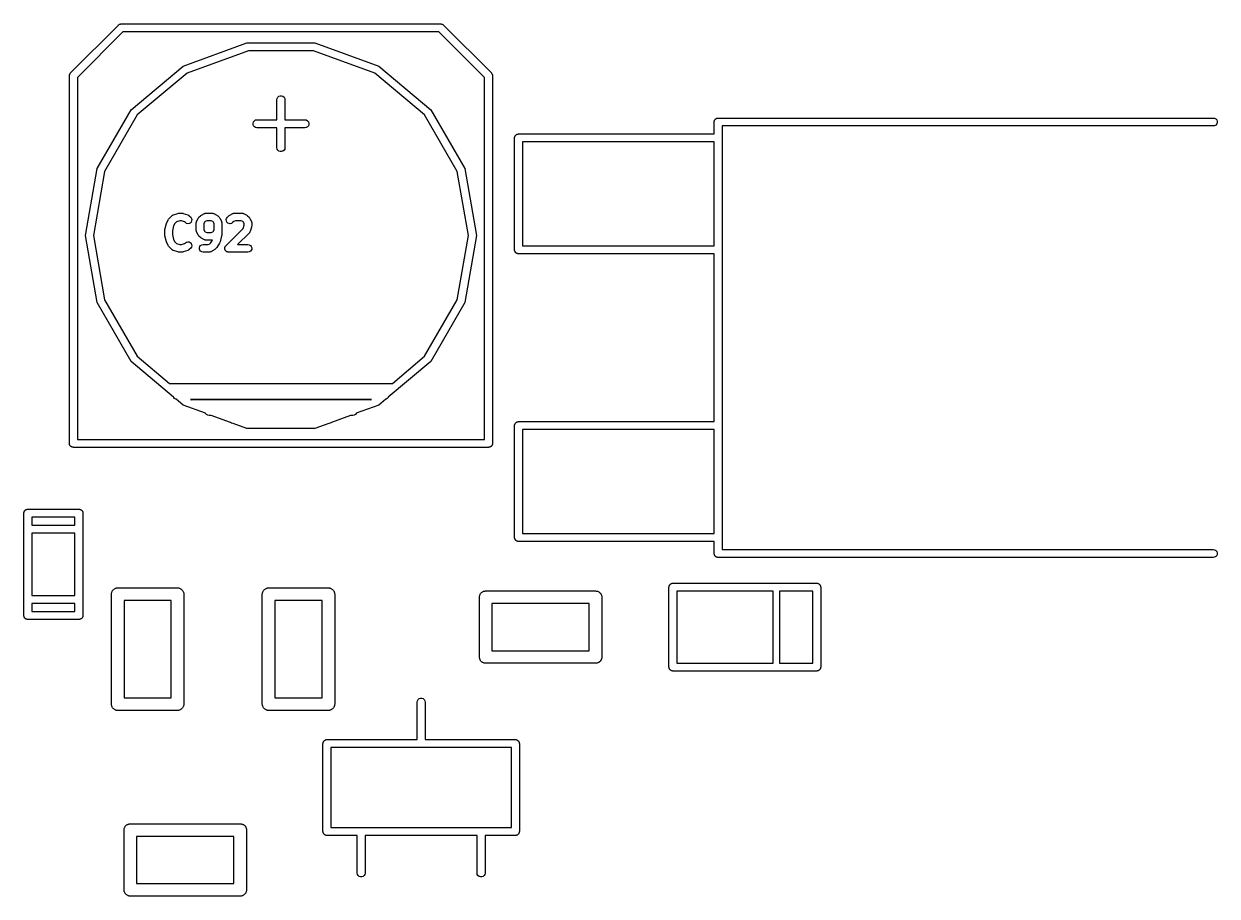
# Model space of a CAD drawing. Extents: x 10 to 287, y -200 to -10.
# Drawn here: x 131.24 to 150.22, y -52.64 to -38.77 of the extents above; entities that cross this region are included whole.
import ezdxf

# ---------------------------------------------------------------- set-up
doc = ezdxf.new("R2010")
doc.units = 0
doc.header["$MEASUREMENT"] = 0
doc.layers.add('BLACK', color=7, linetype='CONTINUOUS')

msp = doc.modelspace()

# ---------------------------------------------------------------- linework, layer by layer
at = {"layer": 'Black'}
for p, q in [((131.984, -39.5537), (132.746, -38.7917)), ((132.818, -38.9001), (132.093, -39.6249)), ((132.746, -38.7917), (132.749, -38.7901)), ((132.749, -38.7901), (132.75, -38.788)), ((132.75, -38.788), (132.758, -38.7838)), ((132.758, -38.7838), (132.764, -38.779)), ((132.764, -38.779), (132.767, -38.7783)), ((132.767, -38.7783), (132.769, -38.7769)), ((132.769, -38.7769), (132.778, -38.7755)), ((132.778, -38.7755), (132.786, -38.7733)), ((132.786, -38.7733), (132.788, -38.7736)), ((132.788, -38.7736), (132.791, -38.7731)), ((132.791, -38.7731), (137.871, -38.7731)), ((137.845, -38.9001), (132.818, -38.9001)), ((138.57, -39.6249), (137.845, -38.9001)), ((137.871, -38.7731), (137.874, -38.7736)), ((137.874, -38.7736), (137.877, -38.7733)), ((137.877, -38.7733), (137.885, -38.7755)), ((137.885, -38.7755), (137.893, -38.7769)), ((137.893, -38.7769), (137.895, -38.7783)), ((137.895, -38.7783), (137.898, -38.779)), ((137.898, -38.779), (137.905, -38.7838)), ((137.905, -38.7838), (137.912, -38.788)), ((137.912, -38.788), (137.914, -38.7901)), ((137.914, -38.7901), (137.916, -38.7917)), ((137.916, -38.7917), (138.678, -39.5537)), ((133.775, -39.444), (134.791, -39.0744)), ((134.791, -39.0744), (135.872, -39.0744)), ((135.872, -39.0744), (136.887, -39.444)), ((134.813, -39.1994), (133.839, -39.5539)), ((135.849, -39.1994), (134.813, -39.1994)), ((136.823, -39.5539), (135.849, -39.1994)), ((132.948, -40.1386), (133.775, -39.444)), ((136.887, -39.444), (137.715, -40.1386)), ((131.966, -39.5931), (131.968, -39.5851)), ((131.966, -39.5958), (131.966, -39.5931)), ((131.966, -39.5986), (131.966, -39.5958)), ((131.966, -45.4406), (131.966, -39.5986)), ((131.968, -39.5851), (131.97, -39.5769)), ((131.97, -39.5769), (131.971, -39.5745)), ((131.971, -39.5745), (131.972, -39.5718)), ((131.972, -39.5718), (131.976, -39.565)), ((131.976, -39.565), (131.981, -39.5578)), ((131.981, -39.5578), (131.983, -39.556)), ((131.983, -39.556), (131.984, -39.5537)), ((132.093, -39.6249), (132.093, -45.3771)), ((133.839, -39.5539), (133.045, -40.2202)), ((137.617, -40.2202), (136.823, -39.5539)), ((138.57, -45.3771), (138.57, -39.6249)), ((138.678, -39.5537), (138.68, -39.556)), ((138.68, -39.556), (138.682, -39.5578)), ((138.682, -39.5578), (138.686, -39.565)), ((138.686, -39.565), (138.691, -39.5718)), ((138.691, -39.5718), (138.691, -39.5745)), ((138.691, -39.5745), (138.693, -39.5769)), ((138.693, -39.5769), (138.694, -39.585)), ((138.694, -39.585), (138.696, -39.5931)), ((138.696, -39.5931), (138.696, -39.5959)), ((138.696, -39.5959), (138.697, -39.5986)), ((138.697, -39.5986), (138.697, -45.4406)), ((135.268, -39.9796), (135.272, -39.9579)), ((135.268, -40.2971), (135.268, -39.9796)), ((135.272, -39.9579), (135.283, -39.9388)), ((135.283, -39.9388), (135.299, -39.9246)), ((135.299, -39.9246), (135.32, -39.9171)), ((135.32, -39.9171), (135.342, -39.9171)), ((135.342, -39.9171), (135.363, -39.9246)), ((135.363, -39.9246), (135.38, -39.9388)), ((135.38, -39.9388), (135.391, -39.9579)), ((135.391, -39.9579), (135.395, -39.9796)), ((135.395, -39.9796), (135.395, -40.2971)), ((132.407, -41.0744), (132.948, -40.1386)), ((133.045, -40.2202), (132.527, -41.1178)), ((138.136, -41.1178), (137.617, -40.2202)), ((137.715, -40.1386), (138.255, -41.0744)), ((134.888, -40.3496), (134.895, -40.3288)), ((134.888, -40.3716), (134.888, -40.3496)), ((134.895, -40.3924), (134.888, -40.3716)), ((134.895, -40.3288), (134.909, -40.312)), ((134.909, -40.4092), (134.895, -40.3924)), ((134.909, -40.312), (134.928, -40.3009)), ((134.928, -40.4203), (134.909, -40.4092)), ((134.928, -40.3009), (134.95, -40.2971)), ((134.95, -40.4241), (134.928, -40.4203)), ((134.95, -40.2971), (135.268, -40.2971)), ((135.268, -40.4241), (134.95, -40.4241)), ((135.268, -40.7416), (135.268, -40.4241)), ((135.395, -40.2971), (135.712, -40.2971)), ((135.712, -40.4241), (135.395, -40.4241)), ((135.395, -40.4241), (135.395, -40.7416)), ((135.712, -40.2971), (135.734, -40.3009)), ((135.734, -40.4203), (135.712, -40.4241)), ((135.734, -40.3009), (135.753, -40.312)), ((135.753, -40.4092), (135.734, -40.4203)), ((135.753, -40.312), (135.767, -40.3288)), ((135.767, -40.3924), (135.753, -40.4092)), ((135.767, -40.3288), (135.775, -40.3496)), ((135.775, -40.3716), (135.767, -40.3924)), ((135.775, -40.3496), (135.775, -40.3716)), ((142.222, -40.3327), (142.223, -40.3272)), ((142.222, -40.5232), (142.222, -40.3327)), ((142.223, -40.3216), (142.225, -40.3164)), ((142.223, -40.3272), (142.223, -40.3216)), ((142.225, -40.3164), (142.226, -40.3109)), ((142.226, -40.3109), (142.229, -40.3061)), ((142.229, -40.3061), (142.231, -40.3009)), ((142.231, -40.3009), (142.234, -40.2967)), ((142.234, -40.2967), (142.237, -40.2918)), ((142.237, -40.2918), (142.241, -40.2883)), ((142.241, -40.2883), (142.245, -40.284)), ((142.245, -40.284), (142.25, -40.2812)), ((142.25, -40.2812), (142.254, -40.2777)), ((142.254, -40.2777), (142.259, -40.2758)), ((142.259, -40.2758), (142.264, -40.273)), ((142.264, -40.273), (142.269, -40.272)), ((142.269, -40.272), (142.275, -40.2701)), ((142.275, -40.2701), (142.28, -40.2701)), ((142.28, -40.2701), (142.286, -40.2692)), ((142.286, -40.2692), (150.16, -40.2692)), ((150.16, -40.3962), (142.349, -40.3962)), ((142.349, -40.3962), (142.349, -47.1272)), ((150.16, -40.2692), (150.181, -40.273)), ((150.181, -40.3923), (150.16, -40.3962)), ((150.181, -40.273), (150.201, -40.284)), ((150.201, -40.3813), (150.181, -40.3923)), ((150.201, -40.284), (150.215, -40.3009)), ((150.215, -40.3644), (150.201, -40.3813)), ((150.215, -40.3009), (150.222, -40.3216)), ((150.222, -40.3437), (150.215, -40.3644)), ((150.222, -40.3216), (150.222, -40.3437)), ((139.047, -40.5867), (139.048, -40.5812)), ((139.047, -42.3647), (139.047, -40.5867)), ((139.048, -40.5756), (139.05, -40.5704)), ((139.048, -40.5812), (139.048, -40.5756)), ((139.05, -40.5704), (139.051, -40.5649)), ((139.051, -40.5649), (139.054, -40.5601)), ((139.054, -40.5601), (139.056, -40.5549)), ((139.056, -40.5549), (139.059, -40.5507)), ((139.059, -40.5507), (139.062, -40.5458)), ((139.062, -40.5458), (139.066, -40.5423)), ((139.066, -40.5423), (139.07, -40.538)), ((139.07, -40.538), (139.075, -40.5352)), ((139.075, -40.5352), (139.079, -40.5317)), ((139.079, -40.5317), (139.084, -40.5298)), ((139.084, -40.5298), (139.089, -40.527)), ((139.089, -40.527), (139.094, -40.526)), ((139.094, -40.526), (139.1, -40.5241)), ((139.1, -40.5241), (139.105, -40.5241)), ((139.105, -40.5241), (139.111, -40.5232)), ((139.111, -40.5232), (142.222, -40.5232)), ((135.272, -40.7633), (135.268, -40.7416)), ((135.283, -40.7824), (135.272, -40.7633)), ((135.299, -40.7966), (135.283, -40.7824)), ((135.32, -40.8041), (135.299, -40.7966)), ((135.342, -40.8041), (135.32, -40.8041)), ((135.363, -40.7966), (135.342, -40.8041)), ((135.38, -40.7824), (135.363, -40.7966)), ((135.391, -40.7633), (135.38, -40.7824)), ((135.395, -40.7416), (135.391, -40.7633)), ((139.174, -40.6502), (139.174, -42.3012)), ((142.222, -40.6502), (139.174, -40.6502)), ((142.222, -42.3012), (142.222, -40.6502)), ((132.22, -42.1386), (132.407, -41.0744)), ((132.527, -41.1178), (132.347, -42.1386)), ((138.316, -42.1386), (138.136, -41.1178)), ((138.255, -41.0744), (138.443, -42.1386)), ((133.51, -41.9464), (133.513, -41.9404)), ((133.513, -41.9404), (133.515, -41.9342)), ((133.515, -41.9342), (133.538, -41.8865)), ((133.538, -41.8865), (133.544, -41.8788)), ((133.544, -41.8788), (133.55, -41.871)), ((133.55, -41.871), (133.597, -41.8233)), ((133.597, -41.8233), (133.6, -41.8214)), ((133.6, -41.8214), (133.602, -41.8188)), ((133.602, -41.8188), (133.608, -41.8155)), ((133.608, -41.8155), (133.614, -41.8115)), ((133.614, -41.8115), (133.617, -41.8106)), ((133.617, -41.8106), (133.621, -41.8089)), ((133.621, -41.8089), (133.692, -41.7851)), ((133.672, -41.9177), (133.641, -41.9486)), ((133.721, -41.9014), (133.672, -41.9177)), ((133.692, -41.7851), (133.701, -41.7837)), ((133.701, -41.7837), (133.711, -41.782)), ((133.711, -41.782), (133.759, -41.782)), ((133.749, -41.9014), (133.721, -41.9014)), ((133.798, -41.9177), (133.749, -41.9014)), ((133.759, -41.782), (133.768, -41.7837)), ((133.768, -41.7837), (133.777, -41.7851)), ((133.777, -41.7851), (133.849, -41.8089)), ((133.812, -41.9316), (133.798, -41.9177)), ((133.829, -41.9435), (133.812, -41.9316)), ((133.849, -41.9488), (133.829, -41.9435)), ((133.849, -41.8089), (133.852, -41.8106)), ((133.852, -41.8106), (133.855, -41.8115)), ((133.855, -41.8115), (133.861, -41.8155)), ((133.861, -41.8155), (133.867, -41.8188)), ((133.867, -41.8188), (133.869, -41.8214)), ((133.869, -41.8214), (133.872, -41.8233)), ((133.888, -41.9383), (133.869, -41.947)), ((133.872, -41.8233), (133.896, -41.8472)), ((133.903, -41.9236), (133.888, -41.9383)), ((133.896, -41.8472), (133.908, -41.8642)), ((133.911, -41.9048), (133.903, -41.9236)), ((133.908, -41.8642), (133.913, -41.8842)), ((133.913, -41.8842), (133.911, -41.9048)), ((133.985, -41.9302), (133.987, -41.9235)), ((133.985, -41.9336), (133.985, -41.9302)), ((133.985, -41.937), (133.985, -41.9336)), ((133.985, -42.0562), (133.985, -41.937)), ((133.987, -41.9235), (133.988, -41.9166)), ((133.988, -41.9166), (133.99, -41.9136)), ((133.99, -41.9136), (133.991, -41.9103)), ((133.991, -41.9103), (134.015, -41.8627)), ((134.015, -41.8627), (134.021, -41.855)), ((134.021, -41.855), (134.026, -41.8472)), ((134.026, -41.8472), (134.05, -41.8233)), ((134.05, -41.8233), (134.058, -41.8179)), ((134.058, -41.8179), (134.065, -41.8122)), ((134.065, -41.8122), (134.113, -41.7883)), ((134.117, -41.9247), (134.104, -41.9511)), ((134.113, -41.7883), (134.116, -41.7874)), ((134.116, -41.7874), (134.119, -41.7856)), ((134.127, -41.9146), (134.117, -41.9247)), ((134.119, -41.7856), (134.126, -41.7844)), ((134.126, -41.7844), (134.133, -41.7824)), ((134.154, -41.9014), (134.127, -41.9146)), ((134.133, -41.7824), (134.136, -41.7826)), ((134.136, -41.7826), (134.14, -41.782)), ((134.14, -41.782), (134.235, -41.782)), ((134.221, -41.9014), (134.154, -41.9014)), ((134.247, -41.9146), (134.221, -41.9014)), ((134.235, -41.782), (134.238, -41.7826)), ((134.238, -41.7826), (134.242, -41.7824)), ((134.242, -41.7824), (134.249, -41.7844)), ((134.257, -41.9247), (134.247, -41.9146)), ((134.249, -41.7844), (134.255, -41.7856)), ((134.255, -41.7856), (134.258, -41.7874)), ((134.271, -41.9511), (134.257, -41.9247)), ((134.258, -41.7874), (134.262, -41.7883)), ((134.262, -41.7883), (134.309, -41.8122)), ((134.309, -41.8122), (134.317, -41.8179)), ((134.317, -41.8179), (134.325, -41.8233)), ((134.325, -41.8233), (134.349, -41.8472)), ((134.349, -41.8472), (134.354, -41.855)), ((134.354, -41.855), (134.36, -41.8627)), ((134.36, -41.8627), (134.384, -41.9103)), ((134.384, -41.9103), (134.385, -41.9136)), ((134.385, -41.9136), (134.386, -41.9166)), ((134.386, -41.9166), (134.388, -41.9235)), ((134.388, -41.9235), (134.39, -41.9302)), ((134.39, -41.9302), (134.389, -41.9336)), ((134.389, -41.9336), (134.39, -41.937)), ((134.39, -41.937), (134.39, -42.1277)), ((134.462, -41.8842), (134.467, -41.8642)), ((134.463, -41.9048), (134.462, -41.8842)), ((134.472, -41.9236), (134.463, -41.9048)), ((134.467, -41.8642), (134.479, -41.8472)), ((134.487, -41.9383), (134.472, -41.9236)), ((134.479, -41.8472), (134.503, -41.8233)), ((134.506, -41.947), (134.487, -41.9383)), ((134.503, -41.8233), (134.51, -41.8179)), ((134.51, -41.8179), (134.518, -41.8122)), ((134.518, -41.8122), (134.566, -41.7883)), ((134.546, -41.9435), (134.526, -41.9488)), ((134.563, -41.9316), (134.546, -41.9435)), ((134.58, -41.9146), (134.563, -41.9316)), ((134.566, -41.7883), (134.569, -41.7874)), ((134.569, -41.7874), (134.572, -41.7856)), ((134.572, -41.7856), (134.579, -41.7844)), ((134.579, -41.7844), (134.586, -41.7824)), ((134.607, -41.9014), (134.58, -41.9146)), ((134.586, -41.7824), (134.589, -41.7826)), ((134.589, -41.7826), (134.592, -41.782)), ((134.592, -41.782), (134.712, -41.782)), ((134.698, -41.9014), (134.607, -41.9014)), ((134.724, -41.9146), (134.698, -41.9014)), ((134.712, -41.782), (134.715, -41.7826)), ((134.715, -41.7826), (134.718, -41.7824)), ((134.718, -41.7824), (134.725, -41.7844)), ((134.734, -41.9247), (134.724, -41.9146)), ((134.725, -41.7844), (134.732, -41.7856)), ((134.732, -41.7856), (134.735, -41.7874)), ((134.747, -41.9511), (134.734, -41.9247)), ((134.735, -41.7874), (134.738, -41.7883)), ((134.738, -41.7883), (134.786, -41.8122)), ((134.786, -41.8122), (134.794, -41.8179)), ((134.794, -41.8179), (134.801, -41.8233)), ((134.801, -41.8233), (134.825, -41.8472)), ((134.825, -41.8472), (134.831, -41.855)), ((134.831, -41.855), (134.836, -41.8627)), ((134.836, -41.8627), (134.86, -41.9103)), ((134.86, -41.9103), (134.861, -41.9136)), ((134.861, -41.9136), (134.863, -41.9166)), ((134.863, -41.9166), (134.864, -41.9235)), ((134.864, -41.9235), (134.866, -41.9302)), ((134.866, -41.9302), (134.866, -41.9336)), ((134.866, -41.9336), (134.867, -41.937)), ((134.867, -41.937), (134.867, -41.9847)), ((133.484, -42.0562), (133.486, -42.049)), ((133.484, -42.1277), (133.484, -42.0562)), ((133.486, -42.1348), (133.484, -42.1277)), ((133.486, -42.0417), (133.51, -41.9464)), ((133.486, -42.049), (133.486, -42.0417)), ((133.486, -42.1421), (133.486, -42.1348)), ((133.624, -41.9817), (133.604, -42.0635)), ((133.604, -42.0635), (133.604, -42.1203)), ((133.604, -42.1203), (133.624, -42.2021)), ((133.641, -41.9486), (133.624, -41.9817)), ((133.869, -41.947), (133.849, -41.9488)), ((133.985, -42.0596), (133.985, -42.0562)), ((133.985, -42.063), (133.985, -42.0596)), ((133.987, -42.0697), (133.985, -42.063)), ((133.988, -42.0766), (133.987, -42.0697)), ((133.99, -42.0796), (133.988, -42.0766)), ((133.991, -42.0829), (133.99, -42.0796)), ((134.015, -42.1305), (133.991, -42.0829)), ((134.021, -42.1382), (134.015, -42.1305)), ((134.104, -41.9511), (134.104, -42.0421)), ((134.104, -42.0421), (134.117, -42.0685)), ((134.117, -42.0685), (134.127, -42.0786)), ((134.127, -42.0786), (134.154, -42.0918)), ((134.154, -42.0918), (134.221, -42.0918)), ((134.221, -42.0918), (134.247, -42.0786)), ((134.247, -42.0786), (134.257, -42.0685)), ((134.257, -42.0685), (134.271, -42.0421)), ((134.271, -42.0421), (134.271, -41.9511)), ((134.389, -42.1348), (134.388, -42.1421)), ((134.39, -42.1277), (134.389, -42.1348)), ((134.455, -42.2999), (134.731, -42.0239)), ((134.526, -41.9488), (134.506, -41.947)), ((134.825, -42.0984), (134.641, -42.2824)), ((134.731, -42.0239), (134.747, -41.975)), ((134.747, -41.975), (134.747, -41.9511)), ((134.827, -42.0956), (134.825, -42.0984)), ((134.83, -42.0933), (134.827, -42.0956)), ((134.833, -42.0871), (134.83, -42.0933)), ((134.837, -42.0814), (134.833, -42.0871)), ((134.838, -42.0781), (134.837, -42.0814)), ((134.84, -42.075), (134.838, -42.0781)), ((134.864, -42.0036), (134.84, -42.075)), ((134.865, -41.9941), (134.864, -42.0036)), ((134.867, -41.9847), (134.865, -41.9941)), ((132.407, -43.2028), (132.22, -42.1386)), ((132.347, -42.1386), (132.527, -43.1594)), ((133.51, -42.2374), (133.486, -42.1421)), ((133.513, -42.2434), (133.51, -42.2374)), ((133.515, -42.2497), (133.513, -42.2434)), ((133.538, -42.2973), (133.515, -42.2497)), ((133.544, -42.305), (133.538, -42.2973)), ((133.55, -42.3128), (133.544, -42.305)), ((133.597, -42.3605), (133.55, -42.3128)), ((133.624, -42.2021), (133.641, -42.2353)), ((133.641, -42.2353), (133.672, -42.2661)), ((133.672, -42.2661), (133.721, -42.2824)), ((133.721, -42.2824), (133.749, -42.2824)), ((133.749, -42.2824), (133.798, -42.2661)), ((133.798, -42.2661), (133.812, -42.2522)), ((133.812, -42.2522), (133.829, -42.2403)), ((133.829, -42.2403), (133.849, -42.235)), ((133.849, -42.235), (133.869, -42.2368)), ((133.869, -42.2368), (133.888, -42.2456)), ((133.888, -42.2456), (133.903, -42.2602)), ((133.908, -42.3197), (133.896, -42.3367)), ((133.903, -42.2602), (133.911, -42.279)), ((133.913, -42.2996), (133.908, -42.3197)), ((133.911, -42.279), (133.913, -42.2996)), ((134.026, -42.146), (134.021, -42.1382)), ((134.05, -42.1699), (134.026, -42.146)), ((134.033, -42.3317), (134.04, -42.3123)), ((134.04, -42.3123), (134.054, -42.2964)), ((134.058, -42.1753), (134.05, -42.1699)), ((134.054, -42.2964), (134.072, -42.286)), ((134.065, -42.181), (134.058, -42.1753)), ((134.113, -42.2049), (134.065, -42.181)), ((134.072, -42.286), (134.092, -42.2824)), ((134.092, -42.2824), (134.173, -42.2824)), ((134.116, -42.2059), (134.113, -42.2049)), ((134.119, -42.2076), (134.116, -42.2059)), ((134.126, -42.2088), (134.119, -42.2076)), ((134.133, -42.2108), (134.126, -42.2088)), ((134.136, -42.2106), (134.133, -42.2108)), ((134.14, -42.2112), (134.136, -42.2106)), ((134.235, -42.2112), (134.14, -42.2112)), ((134.173, -42.2824), (134.2, -42.2692)), ((134.2, -42.2692), (134.213, -42.2564)), ((134.213, -42.2564), (134.243, -42.2104)), ((134.238, -42.2106), (134.235, -42.2112)), ((134.242, -42.2108), (134.238, -42.2106)), ((134.243, -42.2104), (134.242, -42.2108)), ((134.356, -42.2561), (134.309, -42.3276)), ((134.36, -42.2468), (134.356, -42.2561)), ((134.364, -42.2374), (134.36, -42.2468)), ((134.388, -42.1421), (134.364, -42.2374)), ((134.438, -42.3317), (134.441, -42.3244)), ((134.441, -42.3244), (134.443, -42.3169)), ((134.443, -42.3169), (134.445, -42.3147)), ((134.445, -42.3123), (134.45, -42.3063)), ((134.445, -42.3147), (134.445, -42.3123)), ((134.45, -42.3063), (134.455, -42.2999)), ((134.641, -42.2824), (134.807, -42.2824)), ((134.807, -42.2824), (134.827, -42.286)), ((134.827, -42.286), (134.845, -42.2964)), ((134.845, -42.2964), (134.859, -42.3123)), ((134.859, -42.3123), (134.866, -42.3317)), ((138.136, -43.1594), (138.316, -42.1386)), ((138.443, -42.1386), (138.255, -43.2028)), ((139.174, -42.3012), (142.222, -42.3012)), ((133.6, -42.3625), (133.597, -42.3605)), ((133.602, -42.365), (133.6, -42.3625)), ((133.608, -42.3684), (133.602, -42.365)), ((133.614, -42.3724), (133.608, -42.3684)), ((133.617, -42.3733), (133.614, -42.3724)), ((133.621, -42.3749), (133.617, -42.3733)), ((133.692, -42.3987), (133.621, -42.3749)), ((133.701, -42.4001), (133.692, -42.3987)), ((133.711, -42.4018), (133.701, -42.4001)), ((133.759, -42.4018), (133.711, -42.4018)), ((133.768, -42.4001), (133.759, -42.4018)), ((133.777, -42.3987), (133.768, -42.4001)), ((133.849, -42.3749), (133.777, -42.3987)), ((133.852, -42.3733), (133.849, -42.3749)), ((133.855, -42.3724), (133.852, -42.3733)), ((133.861, -42.3684), (133.855, -42.3724)), ((133.867, -42.365), (133.861, -42.3684)), ((133.869, -42.3625), (133.867, -42.365)), ((133.872, -42.3605), (133.869, -42.3625)), ((133.896, -42.3367), (133.872, -42.3605)), ((134.033, -42.3525), (134.033, -42.3317)), ((134.04, -42.3719), (134.033, -42.3525)), ((134.054, -42.3878), (134.04, -42.3719)), ((134.072, -42.3982), (134.054, -42.3878)), ((134.092, -42.4018), (134.072, -42.3982)), ((134.187, -42.4018), (134.092, -42.4018)), ((134.191, -42.4012), (134.187, -42.4018)), ((134.194, -42.4014), (134.191, -42.4012)), ((134.201, -42.3994), (134.194, -42.4014)), ((134.208, -42.3982), (134.201, -42.3994)), ((134.211, -42.3965), (134.208, -42.3982)), ((134.214, -42.3955), (134.211, -42.3965)), ((134.262, -42.3717), (134.214, -42.3955)), ((134.269, -42.366), (134.262, -42.3717)), ((134.277, -42.3605), (134.269, -42.366)), ((134.301, -42.3367), (134.277, -42.3605)), ((134.304, -42.3318), (134.301, -42.3367)), ((134.309, -42.3276), (134.304, -42.3318)), ((134.438, -42.3344), (134.438, -42.3317)), ((134.438, -42.3369), (134.438, -42.3344)), ((134.438, -42.3447), (134.438, -42.3369)), ((134.438, -42.3525), (134.438, -42.3447)), ((134.439, -42.3549), (134.438, -42.3525)), ((134.44, -42.3576), (134.439, -42.3549)), ((134.443, -42.3646), (134.44, -42.3576)), ((134.445, -42.3719), (134.443, -42.3646)), ((134.447, -42.374), (134.445, -42.3719)), ((134.448, -42.3763), (134.447, -42.374)), ((134.454, -42.3819), (134.448, -42.3763)), ((134.459, -42.3878), (134.454, -42.3819)), ((134.461, -42.3891), (134.459, -42.3878)), ((134.463, -42.391), (134.461, -42.3891)), ((134.47, -42.3943), (134.463, -42.391)), ((134.477, -42.3982), (134.47, -42.3943)), ((134.479, -42.3986), (134.477, -42.3982)), ((134.482, -42.3998), (134.479, -42.3986)), ((134.489, -42.4004), (134.482, -42.3998)), ((134.497, -42.4018), (134.489, -42.4004)), ((134.807, -42.4018), (134.497, -42.4018)), ((134.827, -42.3982), (134.807, -42.4018)), ((134.845, -42.3878), (134.827, -42.3982)), ((134.859, -42.3719), (134.845, -42.3878)), ((134.866, -42.3525), (134.859, -42.3719)), ((134.866, -42.3317), (134.866, -42.3525)), ((139.048, -42.3701), (139.047, -42.3647)), ((139.048, -42.3757), (139.048, -42.3701)), ((139.05, -42.3809), (139.048, -42.3757)), ((139.051, -42.3864), (139.05, -42.3809)), ((139.054, -42.3912), (139.051, -42.3864)), ((139.056, -42.3964), (139.054, -42.3912)), ((139.059, -42.4007), (139.056, -42.3964)), ((139.062, -42.4055), (139.059, -42.4007)), ((139.066, -42.409), (139.062, -42.4055)), ((139.07, -42.4133), (139.066, -42.409)), ((139.075, -42.4161), (139.07, -42.4133)), ((139.079, -42.4197), (139.075, -42.4161)), ((139.084, -42.4216), (139.079, -42.4197)), ((139.089, -42.4243), (139.084, -42.4216)), ((139.094, -42.4253), (139.089, -42.4243)), ((139.1, -42.4272), (139.094, -42.4253)), ((139.105, -42.4272), (139.1, -42.4272)), ((139.111, -42.4282), (139.105, -42.4272)), ((142.222, -42.4282), (139.111, -42.4282)), ((142.222, -45.0952), (142.222, -42.4282)), ((132.948, -44.1386), (132.407, -43.2028)), ((132.527, -43.1594), (133.045, -44.057)), ((137.617, -44.057), (138.136, -43.1594)), ((138.255, -43.2028), (137.715, -44.1386)), ((133.624, -44.7058), (132.948, -44.1386)), ((133.045, -44.057), (133.559, -44.4881)), ((137.715, -44.1386), (137.039, -44.7058)), ((137.104, -44.4881), (137.617, -44.057)), ((133.559, -44.4881), (137.104, -44.4881)), ((133.625, -44.7103), (133.624, -44.7058)), ((133.639, -44.7272), (133.625, -44.7103)), ((133.658, -44.7383), (133.639, -44.7272)), ((133.663, -44.7391), (133.658, -44.7383)), ((133.775, -44.8332), (133.663, -44.7391)), ((133.891, -44.7421), (133.908, -44.7484)), ((136.772, -44.7421), (133.891, -44.7421)), ((133.908, -44.7484), (133.912, -44.7459)), ((133.912, -44.7459), (133.934, -44.7421)), ((133.934, -44.7421), (136.728, -44.7421)), ((136.728, -44.7421), (136.75, -44.7459)), ((136.75, -44.7459), (136.754, -44.7484)), ((136.754, -44.7484), (136.772, -44.7421)), ((136.999, -44.7391), (136.887, -44.8332)), ((137.004, -44.7383), (136.999, -44.7391)), ((137.023, -44.7272), (137.004, -44.7383)), ((137.037, -44.7103), (137.023, -44.7272)), ((137.039, -44.7058), (137.037, -44.7103)), ((134.133, -44.9633), (133.775, -44.8332)), ((134.133, -44.9643), (134.133, -44.9633)), ((134.147, -44.9812), (134.133, -44.9643)), ((134.166, -44.9923), (134.147, -44.9812)), ((136.515, -44.9812), (136.496, -44.9923)), ((136.529, -44.9643), (136.515, -44.9812)), ((136.53, -44.9633), (136.529, -44.9643)), ((136.887, -44.8332), (136.53, -44.9633)), ((134.188, -44.9961), (134.166, -44.9923)), ((134.223, -44.9961), (134.188, -44.9961)), ((134.527, -45.1069), (134.223, -44.9961)), ((134.528, -45.1082), (134.527, -45.1069)), ((134.547, -45.1193), (134.528, -45.1082)), ((134.569, -45.1231), (134.547, -45.1193)), ((134.572, -45.1231), (134.569, -45.1231)), ((134.791, -45.2028), (134.572, -45.1231)), ((136.091, -45.1231), (135.872, -45.2028)), ((136.093, -45.1231), (136.091, -45.1231)), ((136.115, -45.1193), (136.093, -45.1231)), ((136.134, -45.1082), (136.115, -45.1193)), ((136.135, -45.1069), (136.134, -45.1082)), ((136.439, -44.9961), (136.135, -45.1069)), ((136.474, -44.9961), (136.439, -44.9961)), ((136.496, -44.9923), (136.474, -44.9961)), ((139.047, -45.1587), (139.048, -45.1532)), ((139.047, -46.9367), (139.047, -45.1587)), ((139.048, -45.1476), (139.05, -45.1424)), ((139.048, -45.1532), (139.048, -45.1476)), ((139.05, -45.1424), (139.051, -45.1369)), ((139.051, -45.1369), (139.054, -45.1321)), ((139.054, -45.1321), (139.056, -45.1269)), ((139.056, -45.1269), (139.059, -45.1227)), ((139.059, -45.1227), (139.062, -45.1178)), ((139.062, -45.1178), (139.066, -45.1143)), ((139.066, -45.1143), (139.07, -45.11)), ((139.07, -45.11), (139.075, -45.1072)), ((139.075, -45.1072), (139.079, -45.1037)), ((139.079, -45.1037), (139.084, -45.1018)), ((139.084, -45.1018), (139.089, -45.099)), ((139.089, -45.099), (139.094, -45.098)), ((139.094, -45.098), (139.1, -45.0961)), ((139.1, -45.0961), (139.105, -45.0961)), ((139.105, -45.0961), (139.111, -45.0952)), ((139.111, -45.0952), (142.222, -45.0952)), ((135.872, -45.2028), (134.791, -45.2028)), ((139.174, -45.2222), (139.174, -46.8732)), ((142.222, -45.2222), (139.174, -45.2222)), ((142.222, -46.8732), (142.222, -45.2222)), ((131.967, -45.4461), (131.966, -45.4406)), ((131.967, -45.4516), (131.967, -45.4461)), ((131.969, -45.4568), (131.967, -45.4516)), ((131.97, -45.4623), (131.969, -45.4568)), ((131.972, -45.4671), (131.97, -45.4623)), ((131.974, -45.4723), (131.972, -45.4671)), ((131.978, -45.4766), (131.974, -45.4723)), ((131.981, -45.4814), (131.978, -45.4766)), ((131.985, -45.485), (131.981, -45.4814)), ((131.988, -45.4892), (131.985, -45.485)), ((131.993, -45.492), (131.988, -45.4892)), ((131.997, -45.4956), (131.993, -45.492)), ((132.003, -45.4975), (131.997, -45.4956)), ((132.007, -45.5003), (132.003, -45.4975)), ((132.013, -45.5012), (132.007, -45.5003)), ((132.018, -45.5031), (132.013, -45.5012)), ((132.024, -45.5031), (132.018, -45.5031)), ((132.029, -45.5041), (132.024, -45.5031)), ((138.633, -45.5041), (132.029, -45.5041)), ((132.093, -45.3771), (138.57, -45.3771)), ((138.639, -45.5031), (138.633, -45.5041)), ((138.644, -45.5031), (138.639, -45.5031)), ((138.649, -45.5012), (138.644, -45.5031)), ((138.655, -45.5003), (138.649, -45.5012)), ((138.66, -45.4975), (138.655, -45.5003)), ((138.665, -45.4956), (138.66, -45.4975)), ((138.669, -45.492), (138.665, -45.4956)), ((138.674, -45.4892), (138.669, -45.492)), ((138.678, -45.485), (138.674, -45.4892)), ((138.682, -45.4814), (138.678, -45.485)), ((138.685, -45.4766), (138.682, -45.4814)), ((138.688, -45.4723), (138.685, -45.4766)), ((138.69, -45.4671), (138.688, -45.4723)), ((138.693, -45.4623), (138.69, -45.4671)), ((138.694, -45.4568), (138.693, -45.4623)), ((138.696, -45.4516), (138.694, -45.4568)), ((138.697, -45.4406), (138.696, -45.4461)), ((138.696, -45.4461), (138.696, -45.4516)), ((131.264, -46.5019), (131.269, -46.4992)), ((131.269, -46.4992), (131.274, -46.4956)), ((131.274, -46.4956), (131.279, -46.4937)), ((131.279, -46.4937), (131.284, -46.4909)), ((131.284, -46.4909), (131.289, -46.4899)), ((131.289, -46.4899), (131.294, -46.488)), ((131.294, -46.488), (131.3, -46.488)), ((131.3, -46.488), (131.305, -46.4871)), ((131.305, -46.4871), (132.118, -46.4871)), ((132.118, -46.4871), (132.124, -46.488)), ((132.124, -46.488), (132.129, -46.488)), ((132.129, -46.488), (132.134, -46.4899)), ((132.134, -46.4899), (132.14, -46.4909)), ((132.14, -46.4909), (132.145, -46.4937)), ((132.145, -46.4937), (132.15, -46.4956)), ((132.15, -46.4956), (132.154, -46.4992)), ((132.154, -46.4992), (132.159, -46.5019)), ((131.242, -46.5506), (131.243, -46.5451)), ((131.242, -48.1762), (131.242, -46.5506)), ((131.243, -46.5396), (131.245, -46.5343)), ((131.243, -46.5451), (131.243, -46.5396)), ((131.245, -46.5343), (131.246, -46.5289)), ((131.246, -46.5289), (131.248, -46.5241)), ((131.248, -46.5241), (131.25, -46.5188)), ((131.25, -46.5188), (131.254, -46.5146)), ((131.254, -46.5146), (131.257, -46.5098)), ((131.257, -46.5098), (131.261, -46.5062)), ((131.261, -46.5062), (131.264, -46.5019)), ((131.369, -46.6141), (131.369, -46.7411)), ((132.055, -46.6141), (131.369, -46.6141)), ((132.055, -46.7411), (132.055, -46.6141)), ((132.159, -46.5019), (132.162, -46.5062)), ((132.162, -46.5062), (132.167, -46.5098)), ((132.167, -46.5098), (132.17, -46.5146)), ((132.17, -46.5146), (132.173, -46.5188)), ((132.173, -46.5188), (132.175, -46.5241)), ((132.175, -46.5241), (132.178, -46.5289)), ((132.178, -46.5289), (132.179, -46.5343)), ((132.179, -46.5343), (132.181, -46.5396)), ((132.181, -46.5396), (132.181, -46.5451)), ((132.181, -46.5451), (132.182, -46.5506)), ((132.182, -46.5506), (132.182, -48.1762)), ((131.369, -46.7411), (132.055, -46.7411)), ((131.369, -46.8681), (131.369, -47.8587)), ((132.055, -46.8681), (131.369, -46.8681)), ((132.055, -47.8587), (132.055, -46.8681)), ((139.174, -46.8732), (142.222, -46.8732)), ((139.048, -46.9421), (139.047, -46.9367)), ((139.048, -46.9477), (139.048, -46.9421)), ((139.05, -46.9529), (139.048, -46.9477)), ((139.051, -46.9584), (139.05, -46.9529)), ((139.054, -46.9632), (139.051, -46.9584)), ((139.056, -46.9684), (139.054, -46.9632)), ((139.059, -46.9727), (139.056, -46.9684)), ((139.062, -46.9775), (139.059, -46.9727)), ((139.066, -46.981), (139.062, -46.9775)), ((139.07, -46.9853), (139.066, -46.981)), ((139.075, -46.9881), (139.07, -46.9853)), ((139.079, -46.9917), (139.075, -46.9881)), ((139.084, -46.9936), (139.079, -46.9917)), ((139.089, -46.9963), (139.084, -46.9936)), ((139.094, -46.9973), (139.089, -46.9963)), ((139.1, -46.9992), (139.094, -46.9973)), ((139.105, -46.9992), (139.1, -46.9992)), ((139.111, -47.0002), (139.105, -46.9992)), ((142.222, -47.0002), (139.111, -47.0002)), ((142.222, -47.1907), (142.222, -47.0002)), ((142.223, -47.1961), (142.222, -47.1907)), ((142.223, -47.2017), (142.223, -47.1961)), ((142.225, -47.2069), (142.223, -47.2017)), ((142.226, -47.2124), (142.225, -47.2069)), ((142.229, -47.2172), (142.226, -47.2124)), ((142.231, -47.2224), (142.229, -47.2172)), ((142.234, -47.2267), (142.231, -47.2224)), ((142.237, -47.2315), (142.234, -47.2267)), ((142.241, -47.235), (142.237, -47.2315)), ((142.245, -47.2393), (142.241, -47.235)), ((142.25, -47.2421), (142.245, -47.2393)), ((142.254, -47.2457), (142.25, -47.2421)), ((142.259, -47.2476), (142.254, -47.2457)), ((142.264, -47.2503), (142.259, -47.2476)), ((142.269, -47.2513), (142.264, -47.2503)), ((142.275, -47.2532), (142.269, -47.2513)), ((142.28, -47.2532), (142.275, -47.2532)), ((142.286, -47.2542), (142.28, -47.2532)), ((148.382, -47.2542), (142.286, -47.2542)), ((142.349, -47.1272), (148.382, -47.1272)), ((148.382, -47.1272), (150.16, -47.1272)), ((150.16, -47.2542), (148.382, -47.2542)), ((150.16, -47.1272), (150.181, -47.131)), ((150.181, -47.2503), (150.16, -47.2542)), ((150.181, -47.131), (150.201, -47.142)), ((150.201, -47.2393), (150.181, -47.2503)), ((150.201, -47.142), (150.215, -47.1589)), ((150.215, -47.2224), (150.201, -47.2393)), ((150.215, -47.1589), (150.222, -47.1796)), ((150.222, -47.2017), (150.215, -47.2224)), ((150.222, -47.1796), (150.222, -47.2017)), ((132.637, -47.8209), (132.64, -47.8127)), ((132.637, -47.8297), (132.637, -47.8209)), ((132.64, -47.8127), (132.641, -47.804)), ((132.641, -47.804), (132.645, -47.7964)), ((132.645, -47.7964), (132.648, -47.7882)), ((132.648, -47.7882), (132.654, -47.7815)), ((132.654, -47.7815), (132.658, -47.7739)), ((132.658, -47.7739), (132.665, -47.7682)), ((132.665, -47.7682), (132.671, -47.7615)), ((132.671, -47.7615), (132.678, -47.7571)), ((132.678, -47.7571), (132.685, -47.7515)), ((132.685, -47.7515), (132.693, -47.7485)), ((132.693, -47.7485), (132.701, -47.7441)), ((132.701, -47.7441), (132.71, -47.7426)), ((132.71, -47.7426), (132.718, -47.7396)), ((132.718, -47.7396), (132.727, -47.7396)), ((132.727, -47.7396), (132.735, -47.738)), ((132.735, -47.738), (133.685, -47.738)), ((133.685, -47.738), (133.694, -47.7396)), ((133.694, -47.7396), (133.703, -47.7396)), ((133.703, -47.7396), (133.711, -47.7426)), ((133.711, -47.7426), (133.72, -47.7441)), ((133.72, -47.7441), (133.727, -47.7485)), ((133.727, -47.7485), (133.735, -47.7515)), ((133.735, -47.7515), (133.742, -47.7571)), ((133.742, -47.7571), (133.75, -47.7615)), ((133.75, -47.7615), (133.755, -47.7682)), ((133.755, -47.7682), (133.762, -47.7739)), ((133.762, -47.7739), (133.767, -47.7815)), ((133.767, -47.7815), (133.772, -47.7882)), ((133.772, -47.7882), (133.775, -47.7964)), ((133.775, -47.7964), (133.78, -47.804)), ((133.78, -47.804), (133.781, -47.8127)), ((133.781, -47.8127), (133.784, -47.8209)), ((133.784, -47.8209), (133.784, -47.8297)), ((135.037, -47.8209), (135.04, -47.8127)), ((135.037, -47.8297), (135.037, -47.8209)), ((135.04, -47.8127), (135.041, -47.804)), ((135.041, -47.804), (135.046, -47.7964)), ((135.046, -47.7964), (135.049, -47.7882)), ((135.049, -47.7882), (135.054, -47.7815)), ((135.054, -47.7815), (135.059, -47.7739)), ((135.059, -47.7739), (135.065, -47.7682)), ((135.065, -47.7682), (135.071, -47.7615)), ((135.071, -47.7615), (135.079, -47.7571)), ((135.079, -47.7571), (135.085, -47.7515)), ((135.085, -47.7515), (135.094, -47.7485)), ((135.094, -47.7485), (135.101, -47.7441)), ((135.101, -47.7441), (135.11, -47.7426)), ((135.11, -47.7426), (135.118, -47.7396)), ((135.118, -47.7396), (135.127, -47.7396)), ((135.127, -47.7396), (135.136, -47.738)), ((135.136, -47.738), (136.086, -47.738)), ((136.086, -47.738), (136.094, -47.7396)), ((136.094, -47.7396), (136.103, -47.7396)), ((136.103, -47.7396), (136.111, -47.7426)), ((136.111, -47.7426), (136.12, -47.7441)), ((136.12, -47.7441), (136.127, -47.7485)), ((136.127, -47.7485), (136.136, -47.7515)), ((136.136, -47.7515), (136.142, -47.7571)), ((136.142, -47.7571), (136.15, -47.7615)), ((136.15, -47.7615), (136.156, -47.7682)), ((136.156, -47.7682), (136.162, -47.7739)), ((136.162, -47.7739), (136.167, -47.7815)), ((136.167, -47.7815), (136.172, -47.7882)), ((136.172, -47.7882), (136.175, -47.7964)), ((136.175, -47.7964), (136.18, -47.804)), ((136.18, -47.804), (136.181, -47.8127)), ((136.181, -47.8127), (136.184, -47.8209)), ((136.184, -47.8209), (136.184, -47.8297)), ((138.506, -47.8297), (138.511, -47.8221)), ((138.511, -47.8221), (138.517, -47.8165)), ((138.517, -47.8165), (138.523, -47.8098)), ((138.523, -47.8098), (138.531, -47.8054)), ((138.531, -47.8054), (138.537, -47.7997)), ((138.537, -47.7997), (138.546, -47.7967)), ((138.546, -47.7967), (138.553, -47.7923)), ((138.553, -47.7923), (138.562, -47.7908)), ((138.562, -47.7908), (138.57, -47.7878)), ((138.57, -47.7878), (138.579, -47.7878)), ((138.579, -47.7878), (138.587, -47.7863)), ((138.587, -47.7863), (140.335, -47.7863)), ((140.335, -47.7863), (140.344, -47.7878)), ((140.344, -47.7878), (140.352, -47.7878)), ((140.352, -47.7878), (140.361, -47.7908)), ((140.361, -47.7908), (140.369, -47.7923)), ((140.369, -47.7923), (140.377, -47.7967)), ((140.377, -47.7967), (140.385, -47.7997)), ((140.385, -47.7997), (140.392, -47.8054)), ((140.392, -47.8054), (140.399, -47.8098)), ((140.399, -47.8098), (140.405, -47.8165)), ((140.405, -47.8165), (140.412, -47.8221)), ((140.412, -47.8221), (140.416, -47.8297)), ((141.503, -47.7266), (141.504, -47.7211)), ((141.503, -48.9966), (141.503, -47.7266)), ((141.504, -47.7156), (141.506, -47.7104)), ((141.504, -47.7211), (141.504, -47.7156)), ((141.506, -47.7104), (141.507, -47.7049)), ((141.507, -47.7049), (141.51, -47.7001)), ((141.51, -47.7001), (141.512, -47.6948)), ((141.512, -47.6948), (141.515, -47.6906)), ((141.515, -47.6906), (141.518, -47.6858)), ((141.518, -47.6858), (141.523, -47.6822)), ((141.523, -47.6822), (141.526, -47.678)), ((141.526, -47.678), (141.531, -47.6752)), ((141.531, -47.6752), (141.535, -47.6716)), ((141.535, -47.6716), (141.54, -47.6697)), ((141.54, -47.6697), (141.545, -47.6669)), ((141.545, -47.6669), (141.551, -47.666)), ((141.551, -47.666), (141.556, -47.6641)), ((141.556, -47.6641), (141.561, -47.6641)), ((141.561, -47.6641), (141.567, -47.6631)), ((141.567, -47.6631), (143.853, -47.6631)), ((141.63, -47.7901), (141.63, -48.9331)), ((143.161, -47.7901), (141.63, -47.7901)), ((143.161, -48.9331), (143.161, -47.7901)), ((143.26, -47.7901), (143.26, -48.9331)), ((143.789, -47.7901), (143.26, -47.7901)), ((143.789, -48.9331), (143.789, -47.7901)), ((143.853, -47.6631), (143.858, -47.6641)), ((143.858, -47.6641), (143.864, -47.6641)), ((143.864, -47.6641), (143.869, -47.666)), ((143.869, -47.666), (143.875, -47.6669)), ((143.875, -47.6669), (143.879, -47.6697)), ((143.879, -47.6697), (143.885, -47.6716)), ((143.885, -47.6716), (143.889, -47.6752)), ((143.889, -47.6752), (143.894, -47.678)), ((143.894, -47.678), (143.897, -47.6822)), ((143.897, -47.6822), (143.902, -47.6858)), ((143.902, -47.6858), (143.904, -47.6906)), ((143.904, -47.6906), (143.908, -47.6948)), ((143.908, -47.6948), (143.91, -47.7001)), ((143.91, -47.7001), (143.913, -47.7049)), ((143.913, -47.7049), (143.914, -47.7104)), ((143.914, -47.7104), (143.915, -47.7156)), ((143.915, -47.7156), (143.915, -47.7211)), ((143.915, -47.7211), (143.916, -47.7266)), ((143.916, -47.7266), (143.916, -48.9966)), ((131.369, -47.8587), (132.055, -47.8587)), ((131.369, -47.9857), (131.369, -48.1127)), ((132.055, -47.9857), (131.369, -47.9857)), ((132.055, -48.1127), (132.055, -47.9857)), ((132.635, -47.8384), (132.637, -47.8297)), ((132.635, -49.5859), (132.635, -47.8384)), ((132.836, -47.9387), (132.836, -49.4855)), ((133.585, -47.9387), (132.836, -47.9387)), ((133.585, -49.4855), (133.585, -47.9387)), ((133.784, -47.8297), (133.786, -47.8384)), ((133.786, -47.8384), (133.786, -49.5859)), ((135.035, -47.8384), (135.037, -47.8297)), ((135.035, -49.5859), (135.035, -47.8384)), ((135.236, -47.9387), (135.236, -49.4855)), ((135.985, -47.9387), (135.236, -47.9387)), ((135.985, -49.4855), (135.985, -47.9387)), ((136.184, -47.8297), (136.186, -47.8384)), ((136.186, -47.8384), (136.186, -49.5859)), ((138.487, -47.8866), (138.489, -47.878)), ((138.487, -48.8366), (138.487, -47.8866)), ((138.489, -47.8692), (138.492, -47.8609)), ((138.489, -47.878), (138.489, -47.8692)), ((138.492, -47.8609), (138.493, -47.8523)), ((138.493, -47.8523), (138.498, -47.8447)), ((138.498, -47.8447), (138.501, -47.8365)), ((138.501, -47.8365), (138.506, -47.8297)), ((138.688, -47.987), (138.688, -48.7362)), ((140.235, -47.987), (138.688, -47.987)), ((140.235, -48.7362), (140.235, -47.987)), ((140.416, -47.8297), (140.422, -47.8365)), ((140.422, -47.8365), (140.425, -47.8447)), ((140.425, -47.8447), (140.429, -47.8523)), ((140.429, -47.8523), (140.431, -47.8609)), ((140.431, -47.8609), (140.434, -47.8692)), ((140.434, -47.8692), (140.434, -47.878)), ((140.434, -47.878), (140.435, -47.8866)), ((140.435, -47.8866), (140.435, -48.8366)), ((131.243, -48.1817), (131.242, -48.1762)), ((131.243, -48.1872), (131.243, -48.1817)), ((131.245, -48.1924), (131.243, -48.1872)), ((131.246, -48.1979), (131.245, -48.1924)), ((131.248, -48.2027), (131.246, -48.1979)), ((131.25, -48.2079), (131.248, -48.2027)), ((131.254, -48.2122), (131.25, -48.2079)), ((131.369, -48.1127), (132.055, -48.1127)), ((132.173, -48.2079), (132.17, -48.2122)), ((132.175, -48.2027), (132.173, -48.2079)), ((132.178, -48.1979), (132.175, -48.2027)), ((132.179, -48.1924), (132.178, -48.1979)), ((132.181, -48.1872), (132.179, -48.1924)), ((132.182, -48.1762), (132.181, -48.1817)), ((132.181, -48.1817), (132.181, -48.1872)), ((131.257, -48.217), (131.254, -48.2122)), ((131.261, -48.2206), (131.257, -48.217)), ((131.264, -48.2248), (131.261, -48.2206)), ((131.269, -48.2276), (131.264, -48.2248)), ((131.274, -48.2312), (131.269, -48.2276)), ((131.279, -48.2331), (131.274, -48.2312)), ((131.284, -48.2358), (131.279, -48.2331)), ((131.289, -48.2368), (131.284, -48.2358)), ((131.294, -48.2387), (131.289, -48.2368)), ((131.3, -48.2387), (131.294, -48.2387)), ((131.305, -48.2397), (131.3, -48.2387)), ((132.118, -48.2397), (131.305, -48.2397)), ((132.124, -48.2387), (132.118, -48.2397)), ((132.129, -48.2387), (132.124, -48.2387)), ((132.134, -48.2368), (132.129, -48.2387)), ((132.14, -48.2358), (132.134, -48.2368)), ((132.145, -48.2331), (132.14, -48.2358)), ((132.15, -48.2312), (132.145, -48.2331)), ((132.154, -48.2276), (132.15, -48.2312)), ((132.159, -48.2248), (132.154, -48.2276)), ((132.162, -48.2206), (132.159, -48.2248)), ((132.167, -48.217), (132.162, -48.2206)), ((132.17, -48.2122), (132.167, -48.217)), ((138.688, -48.7362), (140.235, -48.7362)), ((138.489, -48.8452), (138.487, -48.8366)), ((138.489, -48.854), (138.489, -48.8452)), ((138.492, -48.8623), (138.489, -48.854)), ((138.493, -48.8709), (138.492, -48.8623)), ((138.498, -48.8785), (138.493, -48.8709)), ((138.501, -48.8867), (138.498, -48.8785)), ((138.506, -48.8935), (138.501, -48.8867)), ((138.511, -48.9011), (138.506, -48.8935)), ((138.517, -48.9067), (138.511, -48.9011)), ((138.523, -48.9134), (138.517, -48.9067)), ((138.531, -48.9178), (138.523, -48.9134)), ((138.537, -48.9235), (138.531, -48.9178)), ((138.546, -48.9265), (138.537, -48.9235)), ((138.553, -48.9309), (138.546, -48.9265)), ((138.562, -48.9324), (138.553, -48.9309)), ((138.57, -48.9354), (138.562, -48.9324)), ((138.579, -48.9354), (138.57, -48.9354)), ((138.587, -48.9369), (138.579, -48.9354)), ((140.335, -48.9369), (138.587, -48.9369)), ((140.344, -48.9354), (140.335, -48.9369)), ((140.352, -48.9354), (140.344, -48.9354)), ((140.361, -48.9324), (140.352, -48.9354)), ((140.369, -48.9309), (140.361, -48.9324)), ((140.377, -48.9265), (140.369, -48.9309)), ((140.385, -48.9235), (140.377, -48.9265)), ((140.392, -48.9178), (140.385, -48.9235)), ((140.399, -48.9134), (140.392, -48.9178)), ((140.405, -48.9067), (140.399, -48.9134)), ((140.412, -48.9011), (140.405, -48.9067)), ((140.416, -48.8935), (140.412, -48.9011)), ((140.422, -48.8867), (140.416, -48.8935)), ((140.425, -48.8785), (140.422, -48.8867)), ((140.429, -48.8709), (140.425, -48.8785)), ((140.431, -48.8623), (140.429, -48.8709)), ((140.434, -48.854), (140.431, -48.8623)), ((140.435, -48.8366), (140.434, -48.8452)), ((140.434, -48.8452), (140.434, -48.854)), ((141.63, -48.9331), (143.161, -48.9331)), ((143.26, -48.9331), (143.789, -48.9331)), ((141.504, -49.0021), (141.503, -48.9966)), ((141.504, -49.0076), (141.504, -49.0021)), ((141.506, -49.0128), (141.504, -49.0076)), ((141.507, -49.0183), (141.506, -49.0128)), ((141.51, -49.0231), (141.507, -49.0183)), ((141.512, -49.0283), (141.51, -49.0231)), ((141.515, -49.0326), (141.512, -49.0283)), ((141.518, -49.0374), (141.515, -49.0326)), ((141.523, -49.041), (141.518, -49.0374)), ((141.526, -49.0452), (141.523, -49.041)), ((141.531, -49.048), (141.526, -49.0452)), ((141.535, -49.0516), (141.531, -49.048)), ((141.54, -49.0535), (141.535, -49.0516)), ((141.545, -49.0563), (141.54, -49.0535)), ((141.551, -49.0572), (141.545, -49.0563)), ((141.556, -49.0591), (141.551, -49.0572)), ((141.561, -49.0591), (141.556, -49.0591)), ((141.567, -49.0601), (141.561, -49.0591)), ((143.853, -49.0601), (141.567, -49.0601)), ((143.858, -49.0591), (143.853, -49.0601)), ((143.864, -49.0591), (143.858, -49.0591)), ((143.869, -49.0572), (143.864, -49.0591)), ((143.875, -49.0563), (143.869, -49.0572)), ((143.879, -49.0535), (143.875, -49.0563)), ((143.885, -49.0516), (143.879, -49.0535)), ((143.889, -49.048), (143.885, -49.0516)), ((143.894, -49.0452), (143.889, -49.048)), ((143.897, -49.041), (143.894, -49.0452)), ((143.902, -49.0374), (143.897, -49.041)), ((143.904, -49.0326), (143.902, -49.0374)), ((143.908, -49.0283), (143.904, -49.0326)), ((143.91, -49.0231), (143.908, -49.0283)), ((143.913, -49.0183), (143.91, -49.0231)), ((143.914, -49.0128), (143.913, -49.0183)), ((143.915, -49.0076), (143.914, -49.0128)), ((143.916, -48.9966), (143.915, -49.0021)), ((143.915, -49.0021), (143.915, -49.0076)), ((132.836, -49.4855), (133.585, -49.4855)), ((135.236, -49.4855), (135.985, -49.4855)), ((137.498, -49.5529), (137.502, -49.5311)), ((137.502, -49.5311), (137.513, -49.512)), ((137.513, -49.512), (137.53, -49.4979)), ((137.53, -49.4979), (137.55, -49.4903)), ((137.55, -49.4903), (137.572, -49.4903)), ((137.572, -49.4903), (137.593, -49.4979)), ((137.593, -49.4979), (137.61, -49.512)), ((137.61, -49.512), (137.621, -49.5311)), ((137.621, -49.5311), (137.625, -49.5529)), ((132.637, -49.5945), (132.635, -49.5859)), ((132.637, -49.6033), (132.637, -49.5945)), ((132.64, -49.6116), (132.637, -49.6033)), ((132.641, -49.6202), (132.64, -49.6116)), ((132.645, -49.6278), (132.641, -49.6202)), ((132.648, -49.636), (132.645, -49.6278)), ((132.654, -49.6428), (132.648, -49.636)), ((132.658, -49.6504), (132.654, -49.6428)), ((132.665, -49.656), (132.658, -49.6504)), ((132.671, -49.6627), (132.665, -49.656)), ((132.678, -49.6671), (132.671, -49.6627)), ((132.685, -49.6728), (132.678, -49.6671)), ((132.693, -49.6758), (132.685, -49.6728)), ((132.701, -49.6802), (132.693, -49.6758)), ((132.71, -49.6817), (132.701, -49.6802)), ((132.718, -49.6847), (132.71, -49.6817)), ((132.727, -49.6847), (132.718, -49.6847)), ((132.735, -49.6862), (132.727, -49.6847)), ((133.685, -49.6862), (132.735, -49.6862)), ((133.694, -49.6847), (133.685, -49.6862)), ((133.703, -49.6847), (133.694, -49.6847)), ((133.711, -49.6817), (133.703, -49.6847)), ((133.72, -49.6802), (133.711, -49.6817)), ((133.727, -49.6758), (133.72, -49.6802)), ((133.735, -49.6728), (133.727, -49.6758)), ((133.742, -49.6671), (133.735, -49.6728)), ((133.75, -49.6627), (133.742, -49.6671)), ((133.755, -49.656), (133.75, -49.6627)), ((133.762, -49.6504), (133.755, -49.656)), ((133.767, -49.6428), (133.762, -49.6504)), ((133.772, -49.636), (133.767, -49.6428)), ((133.775, -49.6278), (133.772, -49.636)), ((133.78, -49.6202), (133.775, -49.6278)), ((133.781, -49.6116), (133.78, -49.6202)), ((133.784, -49.6033), (133.781, -49.6116)), ((133.786, -49.5859), (133.784, -49.5945)), ((133.784, -49.5945), (133.784, -49.6033)), ((135.037, -49.5945), (135.035, -49.5859)), ((135.037, -49.6033), (135.037, -49.5945)), ((135.04, -49.6116), (135.037, -49.6033)), ((135.041, -49.6202), (135.04, -49.6116)), ((135.046, -49.6278), (135.041, -49.6202)), ((135.049, -49.636), (135.046, -49.6278)), ((135.054, -49.6428), (135.049, -49.636)), ((135.059, -49.6504), (135.054, -49.6428)), ((135.065, -49.656), (135.059, -49.6504)), ((135.071, -49.6627), (135.065, -49.656)), ((135.079, -49.6671), (135.071, -49.6627)), ((135.085, -49.6728), (135.079, -49.6671)), ((135.094, -49.6758), (135.085, -49.6728)), ((135.101, -49.6802), (135.094, -49.6758)), ((135.11, -49.6817), (135.101, -49.6802)), ((135.118, -49.6847), (135.11, -49.6817)), ((135.127, -49.6847), (135.118, -49.6847)), ((135.136, -49.6862), (135.127, -49.6847)), ((136.086, -49.6862), (135.136, -49.6862)), ((136.094, -49.6847), (136.086, -49.6862)), ((136.103, -49.6847), (136.094, -49.6847)), ((136.111, -49.6817), (136.103, -49.6847)), ((136.12, -49.6802), (136.111, -49.6817)), ((136.127, -49.6758), (136.12, -49.6802)), ((136.136, -49.6728), (136.127, -49.6758)), ((136.142, -49.6671), (136.136, -49.6728)), ((136.15, -49.6627), (136.142, -49.6671)), ((136.156, -49.656), (136.15, -49.6627)), ((136.162, -49.6504), (136.156, -49.656)), ((136.167, -49.6428), (136.162, -49.6504)), ((136.172, -49.636), (136.167, -49.6428)), ((136.175, -49.6278), (136.172, -49.636)), ((136.18, -49.6202), (136.175, -49.6278)), ((136.181, -49.6116), (136.18, -49.6202)), ((136.184, -49.6033), (136.181, -49.6116)), ((136.186, -49.5859), (136.184, -49.5945)), ((136.184, -49.5945), (136.184, -49.6033)), ((137.498, -50.1498), (137.498, -49.5529)), ((137.625, -49.5529), (137.625, -50.1498)), ((135.999, -50.2133), (136, -50.2078)), ((135.999, -51.6103), (135.999, -50.2133)), ((136, -50.2022), (136.002, -50.197)), ((136, -50.2078), (136, -50.2022)), ((136.002, -50.197), (136.003, -50.1915)), ((136.003, -50.1915), (136.006, -50.1867)), ((136.006, -50.1867), (136.008, -50.1815)), ((136.008, -50.1815), (136.011, -50.1773)), ((136.011, -50.1773), (136.014, -50.1724)), ((136.014, -50.1724), (136.018, -50.1689)), ((136.018, -50.1689), (136.022, -50.1646)), ((136.022, -50.1646), (136.027, -50.1618)), ((136.027, -50.1618), (136.031, -50.1583)), ((136.031, -50.1583), (136.036, -50.1564)), ((136.036, -50.1564), (136.041, -50.1536)), ((136.041, -50.1536), (136.046, -50.1526)), ((136.046, -50.1526), (136.052, -50.1507)), ((136.052, -50.1507), (136.057, -50.1507)), ((136.057, -50.1507), (136.063, -50.1498)), ((136.063, -50.1498), (137.498, -50.1498)), ((136.126, -50.2768), (136.126, -51.5468)), ((138.996, -50.2768), (136.126, -50.2768)), ((137.625, -50.1498), (139.06, -50.1498)), ((138.996, -51.5468), (138.996, -50.2768)), ((139.06, -50.1498), (139.065, -50.1507)), ((139.065, -50.1507), (139.071, -50.1507)), ((139.071, -50.1507), (139.076, -50.1526)), ((139.076, -50.1526), (139.082, -50.1536)), ((139.082, -50.1536), (139.086, -50.1564)), ((139.086, -50.1564), (139.092, -50.1583)), ((139.092, -50.1583), (139.096, -50.1618)), ((139.096, -50.1618), (139.101, -50.1646)), ((139.101, -50.1646), (139.104, -50.1689)), ((139.104, -50.1689), (139.109, -50.1724)), ((139.109, -50.1724), (139.111, -50.1773)), ((139.111, -50.1773), (139.115, -50.1815)), ((139.115, -50.1815), (139.117, -50.1867)), ((139.117, -50.1867), (139.12, -50.1915)), ((139.12, -50.1915), (139.121, -50.197)), ((139.121, -50.197), (139.122, -50.2022)), ((139.122, -50.2022), (139.122, -50.2078)), ((139.122, -50.2078), (139.123, -50.2133)), ((139.123, -50.2133), (139.123, -51.6103)), ((132.836, -51.5874), (132.837, -51.5788)), ((132.836, -52.5374), (132.836, -51.5874)), ((132.837, -51.57), (132.84, -51.5617)), ((132.837, -51.5788), (132.837, -51.57)), ((132.84, -51.5617), (132.842, -51.5531)), ((132.842, -51.5531), (132.846, -51.5455)), ((132.846, -51.5455), (132.849, -51.5372)), ((132.849, -51.5372), (132.855, -51.5305)), ((132.855, -51.5305), (132.859, -51.5229)), ((132.859, -51.5229), (132.866, -51.5173)), ((132.866, -51.5173), (132.871, -51.5105)), ((132.871, -51.5105), (132.879, -51.5062)), ((132.879, -51.5062), (132.886, -51.5005)), ((132.886, -51.5005), (132.894, -51.4975)), ((132.894, -51.4975), (132.902, -51.4931)), ((132.902, -51.4931), (132.91, -51.4916)), ((132.91, -51.4916), (132.919, -51.4886)), ((132.919, -51.4886), (132.927, -51.4886)), ((132.927, -51.4886), (132.936, -51.4871)), ((132.936, -51.4871), (134.683, -51.4871)), ((134.683, -51.4871), (134.692, -51.4886)), ((134.692, -51.4886), (134.701, -51.4886)), ((134.701, -51.4886), (134.709, -51.4916)), ((134.709, -51.4916), (134.718, -51.4931)), ((134.718, -51.4931), (134.725, -51.4975)), ((134.725, -51.4975), (134.734, -51.5005)), ((134.734, -51.5005), (134.74, -51.5062)), ((134.74, -51.5062), (134.748, -51.5105)), ((134.748, -51.5105), (134.754, -51.5173)), ((134.754, -51.5173), (134.76, -51.5229)), ((134.76, -51.5229), (134.765, -51.5305)), ((134.765, -51.5305), (134.77, -51.5372)), ((134.77, -51.5372), (134.773, -51.5455)), ((134.773, -51.5455), (134.778, -51.5531)), ((134.778, -51.5531), (134.779, -51.5617)), ((134.779, -51.5617), (134.782, -51.57)), ((134.782, -51.57), (134.782, -51.5788)), ((134.782, -51.5788), (134.784, -51.5874)), ((134.784, -51.5874), (134.784, -52.5374)), ((136, -51.6157), (135.999, -51.6103)), ((136, -51.6213), (136, -51.6157)), ((136.002, -51.6265), (136, -51.6213)), ((136.126, -51.5468), (138.996, -51.5468)), ((139.122, -51.6213), (139.121, -51.6265)), ((139.123, -51.6103), (139.122, -51.6157)), ((139.122, -51.6157), (139.122, -51.6213)), ((133.036, -51.6877), (133.036, -52.437)), ((134.583, -51.6877), (133.036, -51.6877)), ((134.583, -52.437), (134.583, -51.6877)), ((136.003, -51.632), (136.002, -51.6265)), ((136.006, -51.6368), (136.003, -51.632)), ((136.008, -51.642), (136.006, -51.6368)), ((136.011, -51.6463), (136.008, -51.642)), ((136.014, -51.6511), (136.011, -51.6463)), ((136.018, -51.6546), (136.014, -51.6511)), ((136.022, -51.6589), (136.018, -51.6546)), ((136.027, -51.6617), (136.022, -51.6589)), ((136.031, -51.6653), (136.027, -51.6617)), ((136.036, -51.6672), (136.031, -51.6653)), ((136.041, -51.6699), (136.036, -51.6672)), ((136.046, -51.6709), (136.041, -51.6699)), ((136.052, -51.6728), (136.046, -51.6709)), ((136.057, -51.6728), (136.052, -51.6728)), ((136.063, -51.6738), (136.057, -51.6728)), ((136.545, -51.6738), (136.063, -51.6738)), ((136.545, -52.2707), (136.545, -51.6738)), ((138.45, -51.6738), (136.672, -51.6738)), ((136.672, -51.6738), (136.672, -52.2707)), ((138.45, -52.2707), (138.45, -51.6738)), ((139.06, -51.6738), (138.577, -51.6738)), ((138.577, -51.6738), (138.577, -52.2707)), ((139.065, -51.6728), (139.06, -51.6738)), ((139.071, -51.6728), (139.065, -51.6728)), ((139.076, -51.6709), (139.071, -51.6728)), ((139.082, -51.6699), (139.076, -51.6709)), ((139.086, -51.6672), (139.082, -51.6699)), ((139.092, -51.6653), (139.086, -51.6672)), ((139.096, -51.6617), (139.092, -51.6653)), ((139.101, -51.6589), (139.096, -51.6617)), ((139.104, -51.6546), (139.101, -51.6589)), ((139.109, -51.6511), (139.104, -51.6546)), ((139.111, -51.6463), (139.109, -51.6511)), ((139.115, -51.642), (139.111, -51.6463)), ((139.117, -51.6368), (139.115, -51.642)), ((139.12, -51.632), (139.117, -51.6368)), ((139.121, -51.6265), (139.12, -51.632)), ((136.549, -52.2924), (136.545, -52.2707)), ((136.56, -52.3115), (136.549, -52.2924)), ((136.577, -52.3257), (136.56, -52.3115)), ((136.598, -52.3332), (136.577, -52.3257)), ((136.62, -52.3332), (136.598, -52.3332)), ((136.641, -52.3257), (136.62, -52.3332)), ((136.657, -52.3115), (136.641, -52.3257)), ((136.668, -52.2924), (136.657, -52.3115)), ((136.672, -52.2707), (136.668, -52.2924)), ((138.454, -52.2924), (138.45, -52.2707)), ((138.465, -52.3115), (138.454, -52.2924)), ((138.482, -52.3257), (138.465, -52.3115)), ((138.503, -52.3332), (138.482, -52.3257)), ((138.525, -52.3332), (138.503, -52.3332)), ((138.546, -52.3257), (138.525, -52.3332)), ((138.562, -52.3115), (138.546, -52.3257)), ((138.573, -52.2924), (138.562, -52.3115)), ((138.577, -52.2707), (138.573, -52.2924)), ((132.837, -52.546), (132.836, -52.5374)), ((132.837, -52.5548), (132.837, -52.546)), ((132.84, -52.563), (132.837, -52.5548)), ((132.842, -52.5717), (132.84, -52.563)), ((132.846, -52.5793), (132.842, -52.5717)), ((133.036, -52.437), (134.583, -52.437)), ((134.778, -52.5717), (134.773, -52.5793)), ((134.779, -52.563), (134.778, -52.5717)), ((134.782, -52.5548), (134.779, -52.563)), ((134.784, -52.5374), (134.782, -52.546)), ((134.782, -52.546), (134.782, -52.5548)), ((132.849, -52.5875), (132.846, -52.5793)), ((132.855, -52.5942), (132.849, -52.5875)), ((132.859, -52.6019), (132.855, -52.5942)), ((132.866, -52.6075), (132.859, -52.6019)), ((132.871, -52.6142), (132.866, -52.6075)), ((132.879, -52.6186), (132.871, -52.6142)), ((132.886, -52.6242), (132.879, -52.6186)), ((132.894, -52.6272), (132.886, -52.6242)), ((132.902, -52.6316), (132.894, -52.6272)), ((132.91, -52.6332), (132.902, -52.6316)), ((132.919, -52.6362), (132.91, -52.6332)), ((132.927, -52.6362), (132.919, -52.6362)), ((132.936, -52.6377), (132.927, -52.6362)), ((134.683, -52.6377), (132.936, -52.6377)), ((134.692, -52.6362), (134.683, -52.6377)), ((134.701, -52.6362), (134.692, -52.6362)), ((134.709, -52.6332), (134.701, -52.6362)), ((134.718, -52.6316), (134.709, -52.6332)), ((134.725, -52.6272), (134.718, -52.6316)), ((134.734, -52.6242), (134.725, -52.6272)), ((134.74, -52.6186), (134.734, -52.6242)), ((134.748, -52.6142), (134.74, -52.6186)), ((134.754, -52.6075), (134.748, -52.6142)), ((134.76, -52.6019), (134.754, -52.6075)), ((134.765, -52.5942), (134.76, -52.6019)), ((134.77, -52.5875), (134.765, -52.5942)), ((134.773, -52.5793), (134.77, -52.5875))]:
    msp.add_line(p, q, dxfattribs=at)

doc.saveas('drawing.dxf')
